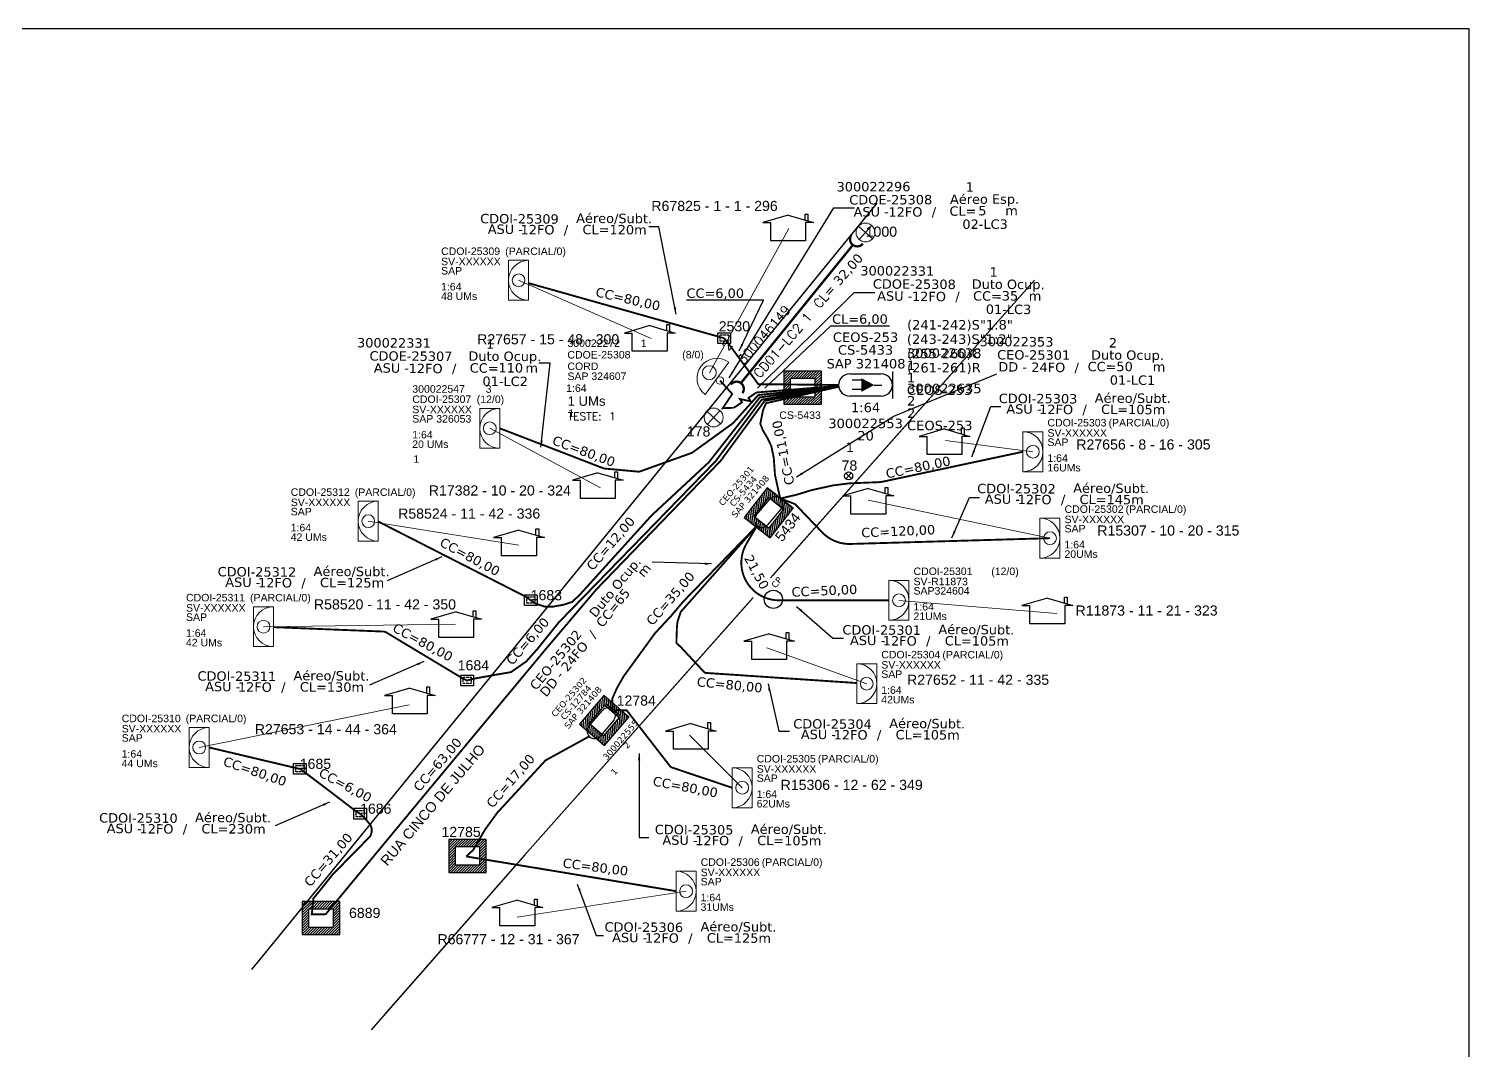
# Model space of a CAD drawing. Header units: millimetres. Extents: x 138 to 976, y 341 to 935.
# Drawn here: x 556.8 to 976.1, y 638 to 935.4 of the extents above; entities that cross this region are included whole.
import ezdxf
from ezdxf.enums import TextEntityAlignment as Align

# ---------------------------------------------------------------- set-up
doc = ezdxf.new("R2010")
doc.units = ezdxf.units.MM
doc.header["$LTSCALE"] = 0.03
for name, color, linetype in [('10.1-Caixas Subterrâneas', 5, 'Continuous'), ('20.4-CEOS', 1, 'Continuous'), ('20.5-CEO', 1, 'Continuous'), ('CAP a instalar', 1, 'FENCELINE1'), ('celulas gpon', 7, 'Continuous'), ('DROP DE CLIENTE', 140, 'Continuous'), ('label_cabos', 7, 'Continuous'), ('locais', 7, 'Continuous'), ('locais legendas', 7, 'Continuous'), ('QUADRA', 7, 'Continuous'), ('Subida Lateral', 5, 'Continuous'), ('surveys', 7, 'Continuous'), ('surveys legendas', 7, 'Continuous')]:
    doc.layers.add(name, color=color, linetype=linetype)
for name, color, linetype, lineweight in [('10.4-Postes', 1, 'Continuous', 0), ("20.0-LEGENDA DOS CDO'S", 1, 'Continuous', 0), ('20.1-CDO_INTERIOR', 1, 'Continuous', 0), ('20.2-CDO_POSTE', 1, 'Continuous', 5), ('20.6-CORDOALHA_SUPORTE', 7, 'Continuous', 25), ('CORDOALHA_SUPORTE', 7, 'Continuous', 25), ('Segmento Logradouro Texto', 238, 'Continuous', 0)]:
    doc.layers.add(name, color=color, linetype=linetype, lineweight=lineweight)
doc.styles.add('ARIAL', font='arial.ttf')
doc.styles.add('DIGICADE', font='arial.ttf')
doc.styles.add('ROMANS', font='simplex')
doc.styles.add('siredit', font='verdana.ttf')
doc.styles.get("Standard").update_dxf_attribs({"font": 'arial.ttf'})
doc.linetypes.add('FENCELINE1', pattern='A,0.25,-0.1,[133,ltypeshp.shx,S=0.1,R=0,X=-0.1,Y=0],-0.1,1', length=1.45)
doc.dimstyles.new('CC', dxfattribs={"dimtxt": 1, "dimasz": 2, "dimexe": 0.18, "dimexo": 0.0625, "dimgap": 0.09, "dimtad": 0, "dimdec": 0, "dimrnd": 1, "dimzin": 0, "dimdsep": 46, "dimtxsty": 'siredit', "dimblk": 'NONE', "dimcen": 0, "dimse1": 1, "dimse2": 1, "dimsd1": 1, "dimsd2": 1, "dimclrt": 7, "dimadec": 0, "dimazin": 0, "dimtfac": 1, "dimtdec": 0, "dimtofl": 0, "dimtmove": 0, "dimatfit": 3, "dimfxl": 0, "dimtolj": 1, "dimtzin": 0, "dimarcsym": 0})

# ---------------------------------------------------------------- blocks, each defined once
blk = doc.blocks.new('Teste  FTTH')
at = {"color": 0, "lineweight": 0, "style": 'ROMANS'}
for tag, p in [('TESTE', (-2.302, -0.29)), ('QTDE', (0.212, -0.29))]:
    blk.add_attdef(tag, p, '', height=0.48, dxfattribs=at)
for tag, p, flags in [('FID', (-2.227, -1.253), 1), ('FATOR', (-2.227, -2.028), 3), ('ID_ATIVIDADE', (-2.227, -2.716), 3)]:
    blk.add_attdef(tag, p, '', height=0.48, dxfattribs=dict(at, flags=flags))
blk = doc.blocks.new('_None')
blk = doc.blocks.new('*X18')
at = {"color": 0, "linetype": 'Continuous'}
for p, q in [((-1.25, 0.34099), (-0.49099, 1.1)), ((-1.25, 0.517767), (-0.667767, 1.1)), ((-1.25, 0.694544), (-0.844544, 1.1)), ((-1.25, 0.87132), (-1.02132, 1.1)), ((-1.25, 1.048097), (-1.198097, 1.1)), ((-0.789214, 0.625), (-0.314214, 1.1)), ((-0.612437, 0.625), (-0.137437, 1.1)), ((-0.43566, 0.625), (0.03934, 1.1)), ((-0.258883, 0.625), (0.216117, 1.1)), ((-0.082107, 0.625), (0.392893, 1.1)), ((0.09467, 0.625), (0.56967, 1.1)), ((0.271447, 0.625), (0.746447, 1.1)), ((0.448223, 0.625), (0.923223, 1.1)), ((0.625, 0.625), (1.1, 1.1)), ((0.801777, 0.625), (1.25, 1.073223)), ((-1.25, 0.164214), (-0.8035, 0.610714)), ((-1.25, -0.012563), (-0.8035, 0.433937)), ((-1.25, -0.18934), (-0.8035, 0.25716)), ((-1.25, -0.366117), (-0.8035, 0.080383)), ((0.8035, 0.449947), (1.25, 0.896447)), ((0.8035, 0.27317), (1.25, 0.71967)), ((0.8035, 0.096393), (1.25, 0.542893)), ((0.8035, -0.080383), (1.25, 0.366117)), ((0.8035, -0.25716), (1.25, 0.18934)), ((0.8035, -0.433937), (1.25, 0.012563)), ((-1.25, -0.542893), (-0.8035, -0.096393)), ((-1.25, -0.71967), (-0.8035, -0.27317)), ((-1.25, -0.896447), (-0.8035, -0.449947)), ((-1.25, -1.073223), (-0.801777, -0.625)), ((-1.1, -1.1), (-0.625, -0.625)), ((-0.923223, -1.1), (-0.448223, -0.625)), ((-0.746447, -1.1), (-0.271447, -0.625)), ((-0.56967, -1.1), (-0.09467, -0.625)), ((-0.392893, -1.1), (0.082107, -0.625)), ((-0.216117, -1.1), (0.258883, -0.625)), ((-0.03934, -1.1), (0.43566, -0.625)), ((0.137437, -1.1), (0.612437, -0.625)), ((0.314214, -1.1), (0.789214, -0.625)), ((0.49099, -1.1), (1.25, -0.34099)), ((0.667767, -1.1), (1.25, -0.517767)), ((0.8035, -0.610714), (1.25, -0.164214)), ((0.844544, -1.1), (1.25, -0.694544)), ((1.02132, -1.1), (1.25, -0.87132)), ((1.198097, -1.1), (1.25, -1.048097))]:
    blk.add_line(p, q, dxfattribs=at)

msp = doc.modelspace()

# ---------------------------------------------------------------- linework, layer by layer
msp.add_lwpolyline([(137.51, 341.45), (976.08, 341.45), (976.08, 935.45), (137.51, 935.45), (137.51, 341.45)])
at = {"color": 5}
msp.add_circle((773.52, 769.34), 2.66, dxfattribs=at)
at = {"layer": '10.1-Caixas Subterrâneas', "color": 0, "linetype": 'Continuous'}
for p, q in [((776.56, 835.78), (776.56, 826.15)), ((787.5, 835.78), (776.56, 835.78)), ((787.5, 826.15), (787.5, 835.78)), ((778.52, 833.7), (778.52, 833.7)), ((778.52, 828.23), (778.52, 833.7)), ((778.52, 833.7), (785.55, 833.7)), ((785.55, 833.7), (785.55, 828.23)), ((776.56, 826.15), (787.5, 826.15)), ((785.55, 828.23), (778.52, 828.23)), ((771.74, 801.77), (765.01, 793.14)), ((779.33, 795.84), (771.74, 801.77)), ((767.85, 793.41), (772.18, 798.95)), ((772.18, 798.95), (776.49, 795.58)), ((765.01, 793.14), (772.6, 787.22)), ((767.85, 793.41), (767.85, 793.41)), ((772.16, 790.04), (767.85, 793.41)), ((776.49, 795.58), (772.16, 790.04)), ((772.6, 787.22), (779.33, 795.84)), ((724.17, 741.32), (717.05, 733.01)), ((719.9, 733.14), (724.47, 738.49)), ((731.48, 735.06), (724.17, 741.32)), ((724.47, 738.49), (728.63, 734.93)), ((728.63, 734.93), (724.06, 729.59)), ((724.37, 726.75), (731.48, 735.06)), ((717.05, 733.01), (724.37, 726.75)), ((719.9, 733.14), (719.9, 733.14)), ((724.06, 729.59), (719.9, 733.14)), ((679.03, 699.44), (679.03, 689.82)), ((689.97, 699.44), (679.03, 699.44)), ((680.99, 697.36), (680.99, 697.36)), ((680.99, 691.89), (680.99, 697.36)), ((680.99, 697.36), (688.02, 697.36)), ((688.02, 697.36), (688.02, 691.89)), ((689.97, 689.82), (689.97, 699.44)), ((688.02, 691.89), (680.99, 691.89)), ((679.03, 689.82), (689.97, 689.82)), ((636.39, 681.33), (636.39, 671.7)), ((647.33, 681.33), (636.39, 681.33)), ((638.34, 679.25), (638.34, 679.25)), ((638.34, 673.78), (638.34, 679.25)), ((638.34, 679.25), (645.37, 679.25)), ((645.37, 679.25), (645.37, 673.78)), ((647.33, 671.7), (647.33, 681.33)), ((636.39, 671.7), (647.33, 671.7)), ((645.37, 673.78), (638.34, 673.78))]:
    msp.add_line(p, q, dxfattribs=at)
at = {"layer": '10.4-Postes', "color": 0}
for p, q in [((798.35, 878.01), (802.34, 874.27)), ((802.21, 878.14), (798.47, 874.14)), ((754.15, 824.15), (758.15, 820.41)), ((758.02, 824.27), (754.28, 820.28))]:
    msp.add_line(p, q, dxfattribs=at)
for centre in [(800.34, 876.14), (756.15, 822.28)]:
    msp.add_circle(centre, 2.74, dxfattribs=at)
at = {"layer": '20.1-CDO_INTERIOR', "color": 0, "lineweight": 18}
for points in [[(696.46, 856.4), (696.45, 868.04), (702.27, 868.04), (702.27, 856.41)], [(688.07, 813.31), (688.07, 824.94), (693.89, 824.94), (693.89, 813.31)], [(851.98, 806.48), (851.99, 818.11), (846.17, 818.12), (846.16, 806.48)], [(652.69, 786.27), (652.68, 797.9), (658.5, 797.9), (658.51, 786.27)], [(856.96, 781.31), (856.96, 792.95), (851.14, 792.95), (851.14, 781.32)], [(622.21, 755.55), (622.2, 767.18), (628.02, 767.18), (628.02, 755.55)], [(803.61, 738.95), (803.62, 750.58), (797.8, 750.58), (797.8, 738.95)], [(603.49, 720.37), (603.48, 732.01), (609.3, 732.01), (609.3, 720.38)], [(767.35, 708.64), (767.36, 720.27), (761.54, 720.27), (761.53, 708.64)], [(751.03, 678.53), (751.04, 690.17), (745.22, 690.17), (745.22, 678.54)]]:
    msp.add_lwpolyline(points, close=True, dxfattribs=at)
at = {"layer": '20.1-CDO_INTERIOR', "color": 1, "lineweight": 18}
msp.add_lwpolyline([(812.99, 763.22), (813, 774.85), (807.18, 774.85), (807.18, 763.22)], close=True, dxfattribs=at)
at = {"layer": '20.1-CDO_INTERIOR', "color": 0, "lineweight": 18}
for centre in [(699.36, 862.22), (690.98, 819.12), (849.07, 812.3), (655.6, 792.08), (854.05, 787.13), (625.11, 761.36), (800.71, 744.76), (606.39, 726.19), (764.45, 714.46), (748.13, 684.35)]:
    msp.add_circle(centre, 1.86, dxfattribs=at)
at = {"layer": '20.1-CDO_INTERIOR', "color": 1, "lineweight": 18}
msp.add_circle((810.09, 769.03), 1.86, dxfattribs=at)
at = {"layer": '20.1-CDO_INTERIOR', "color": 0, "lineweight": 18}
for centre, start, end in [((702.27, 862.22), 90.0276, 270.0276), ((693.89, 819.12), 90.0276, 270.0276), ((846.17, 812.3), 269.9724, 89.9724), ((658.5, 792.09), 90.0276, 270.0276), ((851.14, 787.13), 269.9724, 89.9724), ((628.02, 761.37), 90.0276, 270.0276), ((797.8, 744.77), 269.9724, 89.9724), ((609.3, 726.19), 90.0276, 270.0276), ((761.54, 714.46), 269.9724, 89.9724), ((745.22, 684.35), 269.9724, 89.9724)]:
    msp.add_arc(centre, 5.82, start, end, dxfattribs=at)
at = {"layer": '20.1-CDO_INTERIOR', "color": 1, "lineweight": 18}
msp.add_arc((807.18, 769.04), 5.82, 269.9724, 89.9724, dxfattribs=at)
at = {"layer": '20.2-CDO_POSTE', "color": 0}
msp.add_line((753.68, 829), (760.55, 838.38), dxfattribs=at)
for centre, radius in [((754.89, 835.32), 2.01), ((757.98, 833.05), 1.08)]:
    msp.add_circle(centre, radius, dxfattribs=at)
msp.add_arc((757.12, 833.69), 5.82, 53.8089, 233.8089, dxfattribs=at)
at = {"layer": '20.4-CEOS', "color": 0}
for p, q in [((795.79, 834.99), (804.94, 834.99)), ((804.94, 828.47), (795.79, 828.47))]:
    msp.add_line(p, q, dxfattribs=at)
for points in [[(808.2, 835.66), (808.2, 827.8)], [(799.28, 833.15), (796.5, 833.15)], [(799.28, 830.44), (796.5, 830.44)], [(802.89, 831.73), (805.09, 831.73)]]:
    msp.add_lwpolyline(points, dxfattribs=at)
msp.add_lwpolyline([(802.89, 831.73, 0, 4.03, 0), (799.11, 831.73, 4.03, 4.03, 0)], format="xyseb", dxfattribs=at)
for centre, start, end in [((795.79, 831.73), 90, 270), ((804.94, 831.73), 270, 90)]:
    msp.add_arc(centre, 3.26, start, end, dxfattribs=at)
at = {"layer": '20.5-CEO', "color": 5}
for p, q in [((768.53, 793.83), (772.48, 798.45)), ((777.53, 796.99), (773.55, 800.39)), ((775.78, 795.63), (771.82, 791.01))]:
    msp.add_line(p, q, dxfattribs=at)
at = {"layer": '20.5-CEO', "color": 0}
for p, q in [((728.82, 735.51), (724.84, 738.91)), ((719.82, 732.35), (723.77, 736.97)), ((727.07, 734.15), (723.11, 729.53))]:
    msp.add_line(p, q, dxfattribs=at)
at = {"layer": '20.5-CEO', "color": 5}
for centre, start_param, end_param in [((774.13, 797.04), 3.141593, 6.283185), ((770.18, 792.42), 6.283185, 9.424778)]:
    msp.add_ellipse(centre, major_axis=(-1.65, 1.41), ratio=1, start_param=start_param, end_param=end_param, dxfattribs=at)
at = {"layer": '20.5-CEO', "color": 0}
for centre, start_param, end_param in [((725.42, 735.56), 3.141593, 6.283185), ((721.46, 730.94), 6.283185, 9.424778)]:
    msp.add_ellipse(centre, major_axis=(-1.65, 1.41), ratio=1, start_param=start_param, end_param=end_param, dxfattribs=at)
at = {"layer": 'CAP a instalar', "color": 0, "ltscale": 5, "const_width": 0.547}
for points in [[(759.17, 845.36), (702.27, 861.4)], [(792.53, 831.76), (769.15, 831.96), (760.22, 844.13), (759.17, 845.36)], [(792.55, 831.37), (769.13, 828.8), (761.81, 820.64), (754.49, 815.34), (749.97, 812.08), (749.68, 811.93), (734.46, 806.48), (724.22, 807.42), (712.09, 812.11), (693.89, 819.12)], [(792.54, 831.47), (768.6, 829.56)], [(768.75, 790.73), (746.56, 765.67), (745.64, 762.9), (745.45, 761.22), (745.35, 758.17), (745.3, 756.59)], [(768.75, 790.73), (747.17, 768.56)], [(747.17, 768.56), (743.87, 764.62), (739.1, 759.48), (729.98, 746.96), (727.96, 743.43), (726.61, 740.32), (726.78, 737.05), (726.78, 737.05)], [(660.44, 759.93), (628.02, 761.23)], [(745.3, 756.59), (746.54, 755.48), (753.58, 747.92)], [(753.58, 747.92), (797.8, 744.96)], [(726.78, 737.05), (730.82, 737.03), (743.65, 720.48)], [(720.07, 729.5), (707.19, 722.43), (693.14, 707.17), (689.66, 702.37), (686.14, 696.35), (684.12, 694.47)], [(743.65, 720.48), (761.54, 714.46)], [(684.12, 694.47), (745.22, 684.35)]]:
    msp.add_lwpolyline(points, dxfattribs=at)
at = {"layer": 'CAP a instalar', "color": 0, "ltscale": 5}
for points in [[(792.56, 831.3, 0.547, 0.547, 0), (770.99, 827.11, 0.547, 0.547, 0), (758.19, 809.67, 0.547, 0.547, 0), (722.03, 772.24, 0.547, 0.547, 0), (707.32, 754.89, 0.547, 0.547, 0), (670.03, 710.03, 0.547, 0.547, 0), (643.22, 677.64, 0.547, 0.547, 0), (643.22, 677.64, 0.547, 0.547, 0), (639.17, 677.63, 0.547, 0.547, 0), (639.61, 682.18, 0.547, 0.547, 0), (642.06, 685.21, 0.547, 0.547, 0), (645.13, 689.08, 0.547, 0.547, 0), (645.13, 689.08, 0.547, 0.547, 0), (656.11, 700.26, 0.547, 0.547, 0), (656.11, 700.26, 0.547, 0.547, 0), (656.38, 700.8, 0.547, 0.547, 0), (656.59, 701.54, 0.547, 0.547, 0), (656.63, 702.58, 0.547, 0.547, 0), (656.25, 703.62, 0.547, 0.547, 0), (654.46, 705.79, 0.547, 0.547, 0), (653.22, 706.89, 0.547, 0.547, 0), (651.8, 707.79, 0.547, 0.547, 0), (641.97, 715.3, 0.547, 0.547, 0), (635.86, 719.9, 0.547, 0.547, 0), (609.3, 726.19, 0, 0, 0)], [(792.54, 831.47, 0.547, 0.547, 0), (769.57, 828.11, 0.547, 0.547, 0), (754.74, 809.23, 0.547, 0.547, 0), (737.99, 793.66, 0.547, 0.547, 0), (717.47, 770.98, 0.547, 0.547, 0), (715.01, 768.58, 0.547, 0.547, 0), (712.38, 767.74, 0.547, 0.547, 0), (709.5, 767.22, 0.547, 0.547, 0), (706.94, 767.21, 0.547, 0.547, 0), (704.31, 768.11, 0.547, 0.547, 0), (702.88, 769.07, 0.547, 0.547, 0), (701.55, 770.04, 0.547, 0.547, 0), (658.5, 791.98, 0.547, 0.547, 0), (658.5, 791.98, 0, 0, 0)], [(792.54, 831.47, 0.547, 0.547, 0), (770.12, 827.45, 0.547, 0.547, 0), (756.66, 809.49, 0.547, 0.547, 0), (711.02, 762.56, 0.547, 0.547, 0), (704.92, 754.97, 0.547, 0.547, 0), (701.64, 751.27, 0.547, 0.547, 0), (697.19, 748.15, 0.547, 0.547, 0), (697.19, 748.15, 0.547, 0.547, 0), (692.67, 747.36, 0.547, 0.547, 0), (685.97, 746.15, 0.547, 0.547, 0), (684.35, 745.68, 0.547, 0.547, 0), (682.79, 746.48, 0.547, 0.547, 0), (660.44, 759.93, 0, 0, 0)], [(775.78, 798.61, 0.547, 0.547, 0), (779.85, 797.05, 0.547, 0.547, 0), (787.76, 788.81, 0.547, 0.547, 0.211708), (795.97, 785.45, 0.547, 0.547, 0), (854.05, 787.13, 0, 0, 0)]]:
    msp.add_lwpolyline(points, format="xyseb", dxfattribs=at)
at = {"layer": 'CAP a instalar', "color": 0, "linetype": 'FENCELINE1', "ltscale": 1.75, "const_width": 0.547}
msp.add_lwpolyline([(762.01, 825.11), (758.79, 824.97), (761.56, 829.12), (757.98, 833.05)], dxfattribs=at)
at = {"layer": 'CAP a instalar', "color": 5, "ltscale": 5, "const_width": 0.547}
msp.add_lwpolyline([(792.57, 831.23), (771.39, 826.44), (770.51, 824.39), (769.73, 820.46), (769.73, 820.46), (770.46, 818.56), (771.86, 816.2), (772.92, 813.98), (773.63, 810.65), (774, 805.56), (775.49, 798.84), (775.49, 798.84)], dxfattribs=at)
at = {"layer": 'CAP a instalar', "color": 0, "ltscale": 5, "const_width": 0.547}
msp.add_lwpolyline([(775.78, 798.61), (775.96, 798.78), (780.06, 799.72), (784.83, 801.17), (790.95, 802.51), (795.85, 803.12), (803.81, 803.42, 0.039822), (805.54, 803.62), (846.17, 812.3)], format="xyb", dxfattribs=at)
at = {"layer": 'CAP a instalar', "color": 1, "ltscale": 5, "const_width": 0.547}
msp.add_lwpolyline([(807.18, 769.03), (775.14, 769.04, -0.579324), (765.7, 785.52), (768.75, 790.73)], format="xyb", dxfattribs=at)
at = {"layer": 'CORDOALHA_SUPORTE', "color": 0, "const_width": 0.676}
msp.add_lwpolyline([(796.78, 872.63), (764.08, 832.3)], dxfattribs=at)
for points in [[(799.56, 872.89, -1), (796.29, 875.48)], [(764.51, 829.38, 1), (761.16, 831.87)]]:
    msp.add_lwpolyline(points, format="xyb", dxfattribs=at)
at = {"layer": 'DROP DE CLIENTE', "color": 0, "lineweight": 0}
for p, q in [((754.89, 835.32), (778.05, 877.29)), ((699.36, 862.22), (737.98, 845.24)), ((823.61, 815.58), (849.07, 812.3)), ((854.05, 787.13), (801.17, 798.21)), ((800.71, 744.76), (771.63, 755.21)), ((764.45, 714.46), (749.11, 729.75)), ((748.13, 684.35), (698.97, 676.75))]:
    msp.add_line(p, q, dxfattribs=at)
at = {"layer": 'DROP DE CLIENTE', "lineweight": 0}
msp.add_line((856.01, 765.16), (810.09, 769.03), dxfattribs=at)
at = {"layer": 'DROP DE CLIENTE', "color": 0, "lineweight": 0}
for points in [[(690.98, 819.12), (723.19, 801.8)], [(655.6, 792.08), (699.46, 785.08)], [(625.11, 761.36), (681.02, 762.06)], [(606.39, 726.19), (667.47, 738.65)]]:
    msp.add_lwpolyline(points, dxfattribs=at)
at = {"layer": 'locais', "color": 0}
for p, q in [((757.39, 846.96), (761.07, 846.96)), ((757.39, 843.8), (757.39, 846.96)), ((761.07, 846.96), (761.07, 843.8)), ((761.07, 843.8), (757.39, 843.8)), ((794.59, 806.06), (796.29, 804.47)), ((796.24, 806.12), (794.64, 804.42)), ((701.1, 770.67), (704.78, 770.67)), ((701.1, 767.51), (701.1, 770.67)), ((704.78, 767.51), (701.1, 767.51)), ((704.78, 770.67), (704.78, 767.51)), ((682.57, 747.28), (686.25, 747.28)), ((682.57, 744.12), (682.57, 747.28)), ((686.25, 747.28), (686.25, 744.12)), ((686.25, 744.12), (682.57, 744.12)), ((633.88, 721.56), (637.56, 721.56)), ((633.88, 718.41), (633.88, 721.56)), ((637.56, 721.56), (637.56, 718.41)), ((637.56, 718.41), (633.88, 718.41)), ((651.44, 708.49), (655.12, 708.49)), ((651.44, 705.34), (651.44, 708.49)), ((655.12, 705.34), (651.44, 705.34)), ((655.12, 708.49), (655.12, 705.34))]:
    msp.add_line(p, q, dxfattribs=at)
for points in [[(758.05, 846.05, 0), (758.05, 846.3, 0), (758.59, 846.3, 0)], [(758.05, 844.97, 0), (758.05, 845.82, 0)], [(758.59, 844.46, 0), (758.05, 844.46, 0), (758.05, 844.75, 0)], [(758.82, 846.3, 0), (759.66, 846.3, 0)], [(759.66, 844.46, 0), (758.82, 844.46, 0)], [(759.89, 846.3, 0), (760.42, 846.3, 0), (760.42, 846.05, 0)], [(760.42, 844.75, 0), (760.42, 844.46, 0), (759.89, 844.46, 0)], [(760.42, 845.82, 0), (760.42, 844.97, 0)], [(701.76, 769.76, 0), (701.76, 770.01, 0), (702.3, 770.01, 0)], [(701.76, 768.68, 0), (701.76, 769.53, 0)], [(702.3, 768.17, 0), (701.76, 768.17, 0), (701.76, 768.46, 0)], [(702.53, 770.01, 0), (703.37, 770.01, 0)], [(703.37, 768.17, 0), (702.53, 768.17, 0)], [(703.6, 770.01, 0), (704.12, 770.01, 0), (704.12, 769.76, 0)], [(704.12, 768.46, 0), (704.12, 768.17, 0), (703.6, 768.17, 0)], [(704.12, 769.53, 0), (704.12, 768.68, 0)], [(683.22, 746.37, 0), (683.22, 746.62, 0), (683.76, 746.62, 0)], [(683.99, 746.62, 0), (684.84, 746.62, 0)], [(685.06, 746.62, 0), (685.59, 746.62, 0), (685.59, 746.37, 0)], [(683.22, 745.29, 0), (683.22, 746.14, 0)], [(683.76, 744.78, 0), (683.22, 744.78, 0), (683.22, 745.06, 0)], [(684.84, 744.78, 0), (683.99, 744.78, 0)], [(685.59, 745.07, 0), (685.59, 744.78, 0), (685.07, 744.78, 0)], [(685.59, 746.14, 0), (685.59, 745.29, 0)], [(634.54, 720.65, 0), (634.54, 720.9, 0), (635.08, 720.9, 0)], [(634.54, 719.58, 0), (634.54, 720.42, 0)], [(635.08, 719.06, 0), (634.54, 719.06, 0), (634.54, 719.35, 0)], [(635.31, 720.9, 0), (636.15, 720.9, 0)], [(636.15, 719.06, 0), (635.31, 719.06, 0)], [(636.38, 720.9, 0), (636.91, 720.9, 0), (636.91, 720.65, 0)], [(636.91, 719.35, 0), (636.91, 719.06, 0), (636.38, 719.06, 0)], [(636.91, 720.42, 0), (636.91, 719.58, 0)], [(652.1, 707.58, 0), (652.1, 707.83, 0), (652.64, 707.83, 0)], [(652.1, 706.51, 0), (652.1, 707.35, 0)], [(652.64, 705.99, 0), (652.1, 705.99, 0), (652.1, 706.28, 0)], [(652.87, 707.83, 0), (653.71, 707.83, 0)], [(653.71, 705.99, 0), (652.87, 705.99, 0)], [(653.94, 707.83, 0), (654.46, 707.83, 0), (654.46, 707.58, 0)], [(654.46, 706.28, 0), (654.46, 705.99, 0), (653.94, 705.99, 0)], [(654.46, 707.35, 0), (654.46, 706.51, 0)]]:
    msp.add_polyline3d(points, dxfattribs=at)
msp.add_circle((795.44, 805.27), 1.17, dxfattribs=at)
at = {"layer": 'QUADRA', "color": 0}
for points in [[(621.69, 661.52), (803.77, 884.68)], [(623.14, 663.3), (803.49, 884.33)], [(849.53, 862.25), (772.68, 775.55)], [(849.53, 862.25), (773.33, 776.28)], [(767.34, 769.52), (701.19, 694.89), (656.42, 643.99)], [(767.64, 769.87), (701.19, 694.89), (660.24, 648.33)]]:
    msp.add_lwpolyline(points, dxfattribs=at)
at = {"layer": 'Subida Lateral', "color": 0, "const_width": 0.547}
msp.add_lwpolyline([(768.6, 829.56), (766.3, 827.98), (766.94, 827), (763.79, 827.64), (764.4, 826.69), (762.01, 825.11)], dxfattribs=at)
at = {"layer": 'surveys', "color": 0}
for p, q in [((777.83, 881.19), (770.44, 879.03)), ((777.83, 881.19), (785.23, 879.03)), ((782.8, 881.51), (783.58, 881.51)), ((782.8, 879.77), (782.8, 881.51)), ((783.58, 881.51), (783.57, 879.55)), ((770.44, 879.03), (772.76, 879.03)), ((772.76, 873.73), (772.76, 879.01)), ((785.23, 879.03), (782.91, 879.03)), ((782.91, 879.03), (782.91, 873.73)), ((782.91, 873.73), (772.76, 873.73)), ((737.55, 849.02), (730.15, 846.86)), ((737.55, 849.02), (744.95, 846.86)), ((742.51, 849.34), (743.29, 849.34)), ((742.51, 847.6), (742.51, 849.34)), ((743.29, 849.34), (743.29, 847.38)), ((730.15, 846.86), (732.47, 846.86)), ((732.47, 841.56), (732.47, 846.84)), ((744.95, 846.86), (742.62, 846.86)), ((742.62, 846.86), (742.62, 841.56)), ((742.62, 841.56), (732.47, 841.56)), ((823.36, 818.95), (815.96, 816.78)), ((823.36, 818.95), (830.76, 816.78)), ((828.32, 819.27), (829.1, 819.27)), ((828.32, 817.53), (828.32, 819.27)), ((829.1, 819.27), (829.1, 817.3)), ((815.96, 816.78), (818.28, 816.78)), ((818.28, 811.48), (818.28, 816.77)), ((828.43, 816.79), (828.43, 811.48)), ((830.76, 816.78), (828.43, 816.78)), ((828.43, 811.48), (818.28, 811.48)), ((722.43, 806.15), (715.03, 803.99)), ((722.43, 806.15), (729.83, 803.99)), ((727.4, 806.47), (728.17, 806.47)), ((727.4, 804.73), (727.4, 806.47)), ((728.17, 806.47), (728.17, 804.51)), ((715.03, 803.99), (717.35, 803.99)), ((717.36, 798.69), (717.36, 803.97)), ((729.83, 803.99), (727.5, 803.99)), ((727.5, 803.99), (727.5, 798.69)), ((801.15, 801.6), (793.75, 799.43)), ((801.15, 801.6), (808.55, 799.43)), ((806.11, 801.92), (806.89, 801.92)), ((806.11, 800.18), (806.11, 801.92)), ((806.89, 801.92), (806.89, 799.96)), ((727.5, 798.69), (717.36, 798.69)), ((793.75, 799.43), (796.07, 799.43)), ((796.07, 794.13), (796.07, 799.42)), ((806.22, 799.44), (806.22, 794.13)), ((808.55, 799.43), (806.22, 799.43)), ((806.22, 794.13), (796.07, 794.13)), ((699.47, 789.49), (692.07, 787.32)), ((699.47, 789.49), (706.87, 787.32)), ((704.43, 789.81), (705.21, 789.81)), ((704.43, 788.07), (704.43, 789.81)), ((705.21, 789.81), (705.21, 787.84)), ((692.07, 787.32), (694.39, 787.32)), ((694.4, 782.02), (694.4, 787.31)), ((704.54, 787.33), (704.54, 782.02)), ((706.87, 787.32), (704.54, 787.32)), ((704.54, 782.02), (694.4, 782.02)), ((681.21, 765.67), (673.81, 763.51)), ((673.81, 763.51), (676.13, 763.51)), ((676.14, 758.21), (676.14, 763.49)), ((681.21, 765.67), (688.61, 763.51)), ((686.17, 765.99), (686.95, 765.99)), ((686.17, 764.25), (686.17, 765.99)), ((688.61, 763.51), (686.28, 763.51)), ((686.28, 763.51), (686.28, 758.21)), ((686.95, 765.99), (686.95, 764.03)), ((772.29, 759.31), (764.9, 757.15)), ((772.29, 759.31), (779.69, 757.15)), ((777.26, 759.63), (778.04, 759.63)), ((777.26, 757.89), (777.26, 759.63)), ((778.04, 759.63), (778.03, 757.67)), ((686.28, 758.21), (676.14, 758.21)), ((764.9, 757.15), (767.22, 757.15)), ((767.22, 751.85), (767.22, 757.13)), ((779.69, 757.15), (777.37, 757.15)), ((777.37, 757.15), (777.37, 751.85)), ((777.37, 751.85), (767.22, 751.85)), ((667.72, 743.49), (660.32, 741.32)), ((667.72, 743.49), (675.12, 741.32)), ((672.69, 743.81), (673.47, 743.81)), ((672.69, 742.07), (672.69, 743.81)), ((673.47, 743.81), (673.46, 741.85)), ((660.32, 741.32), (662.64, 741.32)), ((662.65, 736.03), (662.65, 741.31)), ((672.8, 741.33), (672.8, 736.03)), ((675.12, 741.32), (672.8, 741.32)), ((672.8, 736.03), (662.65, 736.03)), ((749.48, 733.15), (742.09, 730.98)), ((742.09, 730.98), (744.41, 730.98)), ((744.41, 725.68), (744.41, 730.97)), ((749.48, 733.15), (756.88, 730.98)), ((754.45, 733.47), (755.23, 733.47)), ((754.45, 731.73), (754.45, 733.47)), ((754.56, 730.99), (754.56, 725.68)), ((756.88, 730.98), (754.56, 730.98)), ((755.23, 733.47), (755.22, 731.51)), ((754.56, 725.68), (744.41, 725.68)), ((699, 681.73), (691.6, 679.57)), ((691.6, 679.57), (693.92, 679.57)), ((693.92, 674.27), (693.92, 679.55)), ((699, 681.73), (706.4, 679.57)), ((703.96, 682.05), (704.74, 682.05)), ((703.96, 680.31), (703.96, 682.05)), ((706.4, 679.57), (704.07, 679.57)), ((704.07, 679.57), (704.07, 674.27)), ((704.74, 682.05), (704.74, 680.09)), ((704.07, 674.27), (693.92, 674.27))]:
    msp.add_line(p, q, dxfattribs=at)
at = {"layer": 'surveys', "color": 1}
for p, q in [((853.28, 769.65), (845.88, 767.49)), ((845.88, 767.49), (848.2, 767.49)), ((848.21, 762.19), (848.21, 767.47)), ((853.28, 769.65), (860.68, 767.49)), ((858.24, 769.98), (859.02, 769.98)), ((858.24, 768.24), (858.24, 769.98)), ((858.35, 767.5), (858.35, 762.19)), ((860.68, 767.49), (858.35, 767.49)), ((859.02, 769.98), (859.02, 768.01)), ((858.35, 762.19), (848.21, 762.19))]:
    msp.add_line(p, q, dxfattribs=at)

# ---------------------------------------------------------------- block references
at = {"layer": '10.1-Caixas Subterrâneas', "color": 0, "linetype": 'Continuous', "yscale": 4.376535719289478}
for p, xscale, zscale, rotation in [((782.03, 830.97), 4.376535719289478, 8.753071438578957, 180.0000000000633), ((772.17, 794.49), 4.376535719289481, 8.753071438578953, 232.0264141489861), ((724.27, 734.04), 4.376535719289462, 8.753071438578953, 229.4401603150085), ((684.5, 694.63), 4.376535719289478, 8.753071438578957, 180.0000000000633), ((641.86, 676.51), 4.376535719289478, 8.753071438578957, 180.0000000000633)]:
    msp.add_blockref('*X18', p, dxfattribs=dict(at, xscale=xscale, zscale=zscale, rotation=rotation))
at = {"layer": "20.0-LEGENDA DOS CDO'S", "color": 0, "lineweight": 0, "xscale": 4.79138457590668, "yscale": 4.791384573675245, "zscale": 4.791384575999748, "rotation": 3.127577061661698e-05}
msp.add_blockref('Teste  FTTH', (724.68, 822.86), dxfattribs=at).add_auto_attribs({'TESTE': 'TESTE:', 'QTDE': '1'})

# ---------------------------------------------------------------- texts
at = {"layer": '10.1-Caixas Subterrâneas', "color": 0, "style": 'ARIAL'}
msp.add_text('CS-5433', height=2.19, dxfattribs=at).set_placement((775.27, 821.86))
at = {"layer": "20.0-LEGENDA DOS CDO'S", "color": 0}
for s, height, rotation, style, p in [('SV-XXXXXX', 2.19, 359.9724, 'ARIAL', (676.81, 866.6)), ('CDOI-25309', 2.19, 359.9724, 'ARIAL', (676.81, 869.59)), ('SAP', 2.19, 359.9724, 'ARIAL', (676.81, 863.9)), ('1:64', 2.19, 359.9724, 'ARIAL', (676.79, 859.27)), ('48 UMs', 2.19, 359.9724, 'ARIAL', (676.79, 856.49)), ('300022272', 2.19, 0.118, 'ARIAL', (713.58, 842.79)), ('1', 2.19, 0.118, 'ARIAL', (734.93, 842.79)), ('CDOE-25308', 2.19, 0.118, 'ARIAL', (713.58, 839.43)), ('CORD', 2.19, 0.118, 'ARIAL', (713.58, 836.08)), ('SAP 324607', 2.19, 0.118, 'ARIAL', (713.59, 833.18)), ('300022547', 2.19, 0.118, 'ARIAL', (668.43, 829.47)), ('3', 2.19, 0.118, 'ARIAL', (689.78, 829.47)), ('1:64', 2.19, 0.118, 'ARIAL', (713.22, 829.72)), ('CDOI-25307', 2.19, 0.118, 'ARIAL', (668.43, 826.49)), ('1 UMs', 2.737, 0.118, 'ARIAL', (713.63, 825.67)), ('SAP 326053', 2.19, 359.9724, 'ARIAL', (668.42, 820.8)), ('SV-XXXXXX', 2.19, 359.9724, 'ARIAL', (668.43, 823.51)), ('1', 2.19, 0.118, 'DIGICADE', (713.89, 822.41)), ('CDOI-25303', 2.19, 359.9724, 'ARIAL', (853.31, 819.67)), ('1:64', 2.19, 359.9724, 'ARIAL', (668.4, 816.17)), ('SV-XXXXXX', 2.19, 359.9724, 'ARIAL', (853.31, 816.68)), ('20 UMs', 2.19, 359.9724, 'ARIAL', (668.4, 813.4)), ('SAP', 2.19, 359.9724, 'ARIAL', (853.31, 813.98)), ('1', 2.19, 0.118, 'DIGICADE', (668.74, 809.1)), ('1:64', 2.19, 359.9724, 'ARIAL', (853.29, 809.35)), ('16UMs', 2.19, 359.9724, 'ARIAL', (853.29, 806.57)), ('CDOI-25312', 2.19, 359.9724, 'ARIAL', (633.04, 799.45)), ('SV-XXXXXX', 2.19, 359.9724, 'ARIAL', (633.05, 796.47)), ('CDOI-25302', 2.19, 359.9724, 'ARIAL', (858.29, 794.5)), ('SAP', 2.19, 359.9724, 'ARIAL', (633.04, 793.77)), ('SV-XXXXXX', 2.19, 359.9724, 'ARIAL', (858.29, 791.51)), ('42 UMs', 2.19, 359.9724, 'ARIAL', (633.02, 786.36)), ('1:64', 2.19, 359.9724, 'ARIAL', (633.02, 789.13)), ('SAP', 2.19, 359.9724, 'ARIAL', (858.28, 788.81)), ('1:64', 2.19, 359.9724, 'ARIAL', (858.26, 784.18)), ('20UMs', 2.19, 359.9724, 'ARIAL', (858.26, 781.41)), ('SV-XXXXXX', 2.19, 359.9724, 'ARIAL', (602.56, 765.75)), ('CDOI-25311', 2.19, 359.9724, 'ARIAL', (602.56, 768.73)), ('SAP', 2.19, 359.9724, 'ARIAL', (602.55, 763.05)), ('1:64', 2.19, 359.9724, 'ARIAL', (602.54, 758.41)), ('42 UMs', 2.19, 359.9724, 'ARIAL', (602.53, 755.64)), ('SV-XXXXXX', 2.19, 359.9724, 'ARIAL', (804.95, 749.15)), ('CDOI-25304', 2.19, 359.9724, 'ARIAL', (804.94, 752.13)), ('SAP', 2.19, 359.9724, 'ARIAL', (804.94, 746.45)), ('1:64', 2.19, 359.9724, 'ARIAL', (804.92, 741.81)), ('42UMs', 2.19, 359.9724, 'ARIAL', (804.92, 739.04)), ('CDOI-25310', 2.19, 359.9724, 'ARIAL', (583.84, 733.56)), ('SAP', 2.19, 359.9724, 'ARIAL', (583.83, 727.87)), ('SV-XXXXXX', 2.19, 359.9724, 'ARIAL', (583.84, 730.57)), ('1:64', 2.19, 359.9724, 'ARIAL', (583.82, 723.24)), ('44 UMs', 2.19, 359.9724, 'ARIAL', (583.81, 720.47)), ('CDOI-25305', 2.19, 359.9724, 'ARIAL', (768.68, 721.82)), ('SV-XXXXXX', 2.19, 359.9724, 'ARIAL', (768.69, 718.84)), ('SAP', 2.19, 359.9724, 'ARIAL', (768.68, 716.14)), ('1:64', 2.19, 359.9724, 'ARIAL', (768.66, 711.5)), ('62UMs', 2.19, 359.9724, 'ARIAL', (768.66, 708.73)), ('CDOI-25306', 2.19, 359.9724, 'ARIAL', (752.36, 691.72)), ('SAP', 2.19, 359.9724, 'ARIAL', (752.36, 686.03)), ('SV-XXXXXX', 2.19, 359.9724, 'ARIAL', (752.37, 688.73)), ('1:64', 2.19, 359.9724, 'ARIAL', (752.34, 681.4)), ('31UMs', 2.19, 359.9724, 'ARIAL', (752.34, 678.63))]:
    msp.add_text(s, height=height, rotation=rotation, dxfattribs=dict(at, style=style)).set_placement(p)
at = {"layer": "20.0-LEGENDA DOS CDO'S", "color": 0, "style": 'ARIAL'}
for s, height, rotation, p in [('               (PARCIAL/0)', 2.1897, 359.9724, (697.92, 869.58)), ('(8/0)', 2.19, 0.118, (750.14, 839.48)), ('(12/0)', 2.19, 359.9724, (691.17, 826.48)), ('             (PARCIAL/0)', 2.1897, 359.9724, (874.42, 819.66)), ('               (PARCIAL/0)', 2.1897, 359.9724, (654.15, 799.44)), ('             (PARCIAL/0)', 2.1897, 359.9724, (879.39, 794.49)), ('               (PARCIAL/0)', 2.1897, 359.9724, (623.66, 768.72)), ('             (PARCIAL/0)', 2.1897, 359.9724, (826.05, 752.12)), ('               (PARCIAL/0)', 2.1897, 359.9724, (604.94, 733.55)), ('             (PARCIAL/0)', 2.1897, 359.9724, (789.79, 721.81)), ('             (PARCIAL/0)', 2.1897, 359.9724, (773.47, 691.71))]:
    msp.add_text(s, height=height, rotation=rotation, dxfattribs=at).set_placement(p, align=Align.CENTER)
at = {"layer": "20.0-LEGENDA DOS CDO'S", "color": 1, "style": 'ARIAL'}
for s, p in [('CDOI-25301', (814.32, 776.4)), ('SAP324604', (814.32, 770.72)), ('SV-R11873', (814.33, 773.42)), ('1:64', (814.3, 766.08)), ('21UMs', (814.3, 763.31))]:
    msp.add_text(s, height=2.19, rotation=359.9724, dxfattribs=at).set_placement(p)
msp.add_text('             (12/0)', height=2.1897, rotation=359.9724, dxfattribs=at).set_placement((835.43, 776.39), align=Align.CENTER)
at = {"layer": '20.4-CEOS', "color": 0, "style": 'siredit'}
for s, p in [('CEOS-253', (800.37, 847.04)), ('CS-5433', (800.37, 843.34)), ('SAP 321408', (800.51, 839.32)), ('1:64', (800.37, 826.57)), ('300022553', (800.37, 821.94)), ('20', (800.37, 818.34))]:
    msp.add_text(s, height=2.764, dxfattribs=at).set_placement(p, align=Align.TOP_CENTER)
for s, height, p in [('(241-242)S"1:8"', 2.7636, (812.45, 847.88)), ('(243-243)S"1:2"', 2.7636, (812.39, 843.71)), ('300022638', 2.764, (812.39, 839.65)), ('(255-260)C', 2.764, (812.45, 839.52)), ('1', 2.76, (812.39, 836.06)), ('(261-261)R', 2.764, (812.45, 835.39)), ('1', 2.76, (812.39, 832.47)), ('CEOS-253', 2.764, (812.39, 828.87)), ('300022635', 2.764, (812.45, 829.35)), ('2', 2.76, (812.45, 825.75)), ('2', 2.76, (812.45, 822.16)), ('CEOS-253', 2.764, (812.45, 818.57)), ('1', 2.76, (794.61, 812.23))]:
    msp.add_text(s, height=height, dxfattribs=at).set_placement(p)
at = {"layer": '20.4-CEOS', "color": 5, "style": 'siredit'}
msp.add_text('CEO-25301', height=1.831, rotation=49.4667, dxfattribs=at).set_placement((762.03, 802.96), align=Align.TOP_CENTER)
at = {"layer": '20.4-CEOS', "color": 0, "style": 'siredit'}
for s, height, p in [('CEO-25302', 1.831, (713.32, 741.48)), ('2', 1.83, (730.16, 727.47))]:
    msp.add_text(s, height=height, rotation=49.4667, dxfattribs=at).set_placement(p, align=Align.TOP_CENTER)
at = {"layer": '20.5-CEO', "color": 5, "style": 'siredit'}
for s, p in [('CS-5434', (764.07, 801.39)), ('SAP 321408', (766.11, 799.89)), ('CP', (773.79, 774.85))]:
    msp.add_text(s, height=1.838, rotation=49.4667, dxfattribs=at).set_placement(p, align=Align.TOP_CENTER)
at = {"layer": '20.5-CEO', "color": 0, "style": 'siredit'}
for s, height, p in [('CS-12784', 1.838, (715.36, 739.91)), ('SAP 321408', 1.838, (717.4, 738.41)), ('300022555', 1.831, (728.36, 729.02))]:
    msp.add_text(s, height=height, rotation=49.4667, dxfattribs=at).set_placement(p, align=Align.TOP_CENTER)
msp.add_text('1', height=1.83, rotation=49.4667, dxfattribs=at).set_placement((727.37, 717.97))
at = {"layer": '20.6-CORDOALHA_SUPORTE', "color": 0}
for s, height, rotation, style, p in [('32,00', 2.737, 48.7535, 'siredit', (792.77, 860.45)), ('300046149', 2.737, 49.0635, 'ROMANS', (764.94, 837.5)), ('CD01-LC2 1', 2.737, 49.0635, 'ROMANS', (769.54, 833.5)), ('2', 2.74, 49.0635, 'ROMANS', (760.34, 841.5))]:
    msp.add_text(s, height=height, rotation=rotation, dxfattribs=dict(at, style=style)).set_placement(p)
at = {"layer": '20.6-CORDOALHA_SUPORTE', "color": 0, "style": 'ROMANS'}
msp.add_text('CL=', height=2.737, rotation=49.0635, dxfattribs=at).set_placement((791.88, 859.49), align=Align.RIGHT)
at = {"layer": 'celulas gpon', "color": 0, "style": 'siredit'}
for s, rotation, p in [('CC=80,00', 347.1735, (721.58, 857.59)), ('CC=6,00', 0.0266, (748.24, 857.1)), ('CL=6,00', 0.0266, (790.62, 849.57)), ('CC=11,00', 101.7842, (779.68, 802.92)), ('CC=80,00', 339.5354, (708.92, 814.54)), ('CC=80,00', 11.8284, (806.57, 804.49)), ('CC=12,00', 49.0446, (720.94, 777.48)), ('CC=120,00', 2.4955, (799.18, 787.35)), ('CC=80,00', 331.7546, (676.13, 785.06)), ('21,50', 298.4085, (764.91, 781.35)), ('CC=35,00', 49.0446, (738.32, 761.46)), ('CC=50,00', 2.4955, (778.88, 770.08)), ('CC=6,00', 49.0446, (697.53, 749.93)), ('CC=80,00', 331.7546, (662.42, 760.17)), ('CC=80,00', 354.4483, (751.15, 744.02)), ('CC=63,00', 49.0446, (670.52, 713.11)), ('CC=80,00', 341.0751, (613.12, 721.05)), ('CC=17,00', 49.0446, (691.78, 708.34)), ('CC=6,00', 331.7546, (640.91, 717.99)), ('CC=80,00', 349.2867, (738.26, 715.15)), ('CC=31,00', 49.0446, (638.72, 685.39)), ('CC=80,00', 352.6892, (712.08, 691.26))]:
    msp.add_text(s, height=2.737, rotation=rotation, dxfattribs=at).set_placement(p)
at = {"layer": 'label_cabos', "color": 0, "style": 'siredit'}
for s, height, rotation, p in [('300022296', 2.737, 0.1535, (802.68, 889.49)), ('1', 2.74, 0.1535, (830.73, 889.39)), ('CDOE-25308', 2.737, 0.1535, (807.69, 885.68)), ('Aéreo Esp.', 2.737, 0.1535, (835, 885.85)), ('CDOI-25309', 2.737, 359.69, (699.62, 880.13)), ('Aéreo/Subt.', 2.7372, 359.69, (727.17, 880.25)), ('ASU - ', 2.737, 0.1535, (802.6, 882.17)), ('12FO', 2.737, 0.1535, (811.97, 882.11)), ('/', 2.74, 0.1535, (820.26, 882.18)), ('CL=', 2.737, 0.1535, (828.73, 882.4)), ('m', 2.74, 0.1535, (842.84, 882.51)), ('ASU -', 2.737, 359.69, (695.51, 877.1)), ('12FO', 2.737, 359.69, (704.88, 876.97)), ('/', 2.74, 359.69, (713.17, 876.97)), ('CL=120m', 2.737, 359.69, (727.31, 876.97)), ('02-LC3', 2.737, 0.1535, (835.16, 878.57)), ('300022331', 2.737, 359.69, (809.6, 864.96)), ('1', 2.74, 359.69, (837.65, 864.63)), ('CDOE-25308', 2.737, 359.69, (814.57, 861.11)), ('Duto Ocup.', 2.737, 359.69, (841.88, 861.06)), ('ASU - ', 2.737, 359.69, (809.46, 857.64)), ('12FO', 2.737, 359.69, (818.83, 857.51)), ('/', 2.74, 359.69, (827.12, 857.51)), ('CC=', 2.737, 359.69, (835.86, 857.66)), ('m', 2.74, 359.69, (849.7, 857.66)), ('01-LC3', 2.737, 359.69, (841.99, 853.78)), ('300022331', 2.737, 359.69, (663.08, 844)), ('1', 2.74, 359.69, (691.12, 843.67)), ('300022353', 2.737, 359.69, (844.32, 844.34)), ('2', 2.74, 359.69, (872.37, 844.01)), ('CDOE-25307', 2.737, 359.69, (668.05, 840.15)), ('Duto Ocup.', 2.737, 359.69, (695.36, 840.1)), ('CEO-25301', 2.737, 359.69, (849.3, 840.49)), ('Duto Ocup.', 2.737, 359.69, (876.61, 840.44)), ('ASU - ', 2.737, 359.69, (662.94, 836.68)), ('12FO', 2.737, 359.69, (672.31, 836.55)), ('/', 2.74, 359.69, (680.6, 836.55)), ('CC=', 2.737, 359.69, (689.34, 836.69)), ('m', 2.74, 359.69, (703.18, 836.69)), ('DD - ', 2.737, 359.69, (843.77, 837.02)), ('24FO', 2.737, 359.69, (853.55, 836.89)), ('/', 2.74, 359.69, (861.84, 836.89)), ('CC=', 2.737, 359.69, (869.22, 837.09)), ('01-LC1', 2.737, 359.69, (878.08, 833.16)), ('m', 2.74, 359.69, (885.79, 837.03)), ('01-LC2', 2.737, 359.69, (695.47, 832.82)), ('CDOI-25303', 2.737, 359.69, (850.58, 827.78)), ('ASU -', 2.737, 359.69, (846.47, 824.75)), ('12FO', 2.737, 359.69, (855.84, 824.62)), ('/', 2.74, 359.69, (864.13, 824.62)), ('Aéreo/Subt.', 2.7372, 359.69, (878.13, 827.9)), ('CL=105m', 2.737, 359.69, (878.27, 824.62)), ('CDOI-25302', 2.737, 359.69, (844.3, 801.55)), ('Aéreo/Subt.', 2.7372, 359.69, (871.86, 801.67)), ('ASU -', 2.737, 359.69, (840.2, 798.52)), ('12FO', 2.737, 359.69, (849.57, 798.39)), ('/', 2.74, 359.69, (857.86, 798.39)), ('CL=145m', 2.737, 359.69, (872, 798.39)), ('Duto Ocup.', 2.737, 50.5516, (727.44, 772.85)), ('CDOI-25312', 2.737, 359.69, (623.21, 777.33)), ('ASU -', 2.737, 359.69, (619.1, 774.3)), ('Aéreo/Subt.', 2.7372, 359.69, (650.76, 777.45)), ('m', 2.74, 50.5516, (735.88, 777.82)), ('12FO', 2.737, 359.69, (628.47, 774.17)), ('/', 2.74, 359.69, (636.76, 774.17)), ('CL=125m', 2.737, 359.69, (650.9, 774.17)), ('CC=', 2.737, 50.5516, (725.38, 765)), ('CEO-25302', 2.737, 50.5516, (710.17, 751.7)), ('/', 2.74, 50.5516, (720.88, 759.16)), ('CDOI-25301', 2.737, 359.69, (805.06, 760.4)), ('Aéreo/Subt.', 2.7372, 359.69, (832.62, 760.52)), ('24FO', 2.737, 50.5516, (715.65, 752.73)), ('ASU -', 2.737, 359.69, (800.96, 757.37)), ('12FO', 2.737, 359.69, (810.33, 757.24)), ('/', 2.74, 359.69, (818.62, 757.24)), ('CL=105m', 2.737, 359.69, (832.76, 757.24)), ('CDOI-25311', 2.737, 359.69, (617.34, 746.96)), ('Aéreo/Subt.', 2.7372, 359.69, (644.9, 747.08)), ('DD - ', 2.737, 50.5516, (709.37, 745.22)), ('ASU -', 2.737, 359.69, (613.23, 743.93)), ('12FO', 2.737, 359.69, (622.6, 743.8)), ('/', 2.74, 359.69, (630.89, 743.8)), ('CL=130m', 2.737, 359.69, (645.04, 743.8)), ('CDOI-25304', 2.737, 359.69, (790.75, 733.04)), ('Aéreo/Subt.', 2.7372, 359.69, (818.31, 733.16)), ('ASU -', 2.737, 359.69, (786.64, 730)), ('12FO', 2.737, 359.69, (796.02, 729.88)), ('/', 2.74, 359.69, (804.3, 729.88)), ('CL=105m', 2.737, 359.69, (818.45, 729.88)), ('CDOI-25310', 2.737, 359.69, (588.7, 705.66)), ('Aéreo/Subt.', 2.7372, 359.69, (616.25, 705.78)), ('ASU -', 2.737, 359.69, (584.59, 702.62)), ('12FO', 2.737, 359.69, (593.96, 702.5)), ('/', 2.74, 359.69, (602.25, 702.5)), ('CL=230m', 2.737, 359.69, (616.39, 702.5)), ('CDOI-25305', 2.737, 359.69, (750.46, 702.26)), ('ASU -', 2.737, 359.69, (746.36, 699.22)), ('12FO', 2.737, 359.69, (755.73, 699.09)), ('/', 2.74, 359.69, (764.02, 699.09)), ('Aéreo/Subt.', 2.7372, 359.69, (778.02, 702.38)), ('CL=105m', 2.737, 359.69, (778.16, 699.09)), ('CDOI-25306', 2.737, 359.69, (735.82, 673.88)), ('Aéreo/Subt.', 2.7372, 359.69, (763.37, 674)), ('ASU -', 2.737, 359.69, (731.71, 670.85)), ('12FO', 2.737, 359.69, (741.08, 670.72)), ('/', 2.74, 359.69, (749.37, 670.72)), ('CL=125m', 2.737, 359.69, (763.51, 670.72))]:
    msp.add_text(s, height=height, rotation=rotation, dxfattribs=at).set_placement(p, align=Align.MIDDLE_CENTER)
for s, height, rotation, p in [('5', 2.74, 0.1535, (833.18, 881.13)), ('35', 2.737, 359.69, (840.02, 856.35)), ('110', 2.737, 359.69, (693.5, 835.39)), ('50', 2.737, 359.69, (873.38, 835.78)), ('65', 2.737, 50.5516, (729.02, 767.41))]:
    msp.add_text(s, height=height, rotation=rotation, dxfattribs=at).set_placement(p)
at = {"layer": 'locais legendas', "color": 0}
for s, p in [('1000', (800.4, 874.91)), ('2530', (757.61, 847.35)), ('178', (748.34, 816.74)), ('78', (793.38, 806.83)), ('1683', (702.88, 769.07)), ('1684', (681.63, 748.65)), ('12784', (727.9, 738.38)), ('1685', (635.66, 719.96)), ('1686', (653.22, 706.89)), ('12785', (676.91, 700.14)), ('6889', (650, 676.55))]:
    msp.add_text(s, height=2.943, dxfattribs=at).set_placement(p)
msp.add_text('5434', height=2.943, rotation=52.3523, dxfattribs=at).set_placement((776.08, 785.84))
at = {"layer": 'Segmento Logradouro Texto', "color": 0, "linetype": 'Continuous', "insert": (658.9, 693.36), "char_height": 2.943, "width": 45.3633, "attachment_point": 1, "rotation": 49.9158, "style": 'DIGICADE'}
msp.add_mtext('\\fArial|b0|i0|c0|p34;\\W1.0000000000;\\T1.0000000000;\\o\\lRUA CINCO DE JULHO', dxfattribs=at)
at = {"layer": 'surveys legendas', "color": 0}
for s, p in [('R67825 - 1 - 1 - 296', (738.01, 882.41)), ('R27657 - 15 - 48 - 300', (687.29, 843.58)), ('R27656 - 8 - 16 - 305', (861.71, 812.95)), ('R17382 - 10 - 20 - 324', (673.22, 799.56)), ('R58524 - 11 - 42 - 336', (664.3, 792.82)), ('R15307 - 10 - 20 - 315', (867.82, 787.9)), ('R58520 - 11 - 42 - 350', (639.79, 766.39)), ('R27652 - 11 - 42 - 335', (812.44, 744.44)), ('R27653 - 14 - 44 - 364', (622.57, 730.04)), ('R15306 - 12 - 62 - 349', (775.64, 713.83)), ('R66777 - 12 - 31 - 367', (675.75, 668.9))]:
    msp.add_text(s, height=2.943, dxfattribs=at).set_placement(p)
at = {"layer": 'surveys legendas', "color": 1}
msp.add_text('R11873 - 11 - 21 - 323', height=2.943, dxfattribs=at).set_placement((861.48, 764.6))

# ---------------------------------------------------------------- leaders
at = {"layer": 'label_cabos', "color": 0}
for points in [[(760.63, 833.82), (791.1, 883.36), (797.17, 883.36)], [(745.23, 852.33), (740.19, 877.82), (737.25, 877.82)], [(763.59, 841.73), (770.67, 856.48), (748.23, 856.48)], [(768.91, 830.84), (797, 858.68), (803.06, 858.68)], [(771.08, 830.84), (790.26, 849.01), (807.37, 849.01)], [(705.88, 813.62), (708.58, 838.09), (705.23, 838.09)], [(780.26, 804.96), (808.64, 822.65), (838.53, 834.95)], [(831.27, 810.78), (836.82, 825.51), (839.72, 825.51)], [(825.47, 787.25), (830.64, 798.94), (833.54, 798.94)], [(780.29, 767.25), (790.79, 758.03), (793.92, 758.03)], [(771.99, 744.69), (775.12, 730.91), (778.26, 730.91)], [(734.46, 724.48), (734.46, 699.94), (737.28, 699.94)], [(716.45, 686.43), (721.93, 671.43), (724.12, 671.43)]]:
    msp.add_leader(points, dimstyle='CC', dxfattribs=at)
for points in [[(676.98, 781.67), (661.12, 774.73)], [(755.56, 779.64), (738.25, 780.16)], [(671.82, 751.24), (655.96, 744.29)], [(644.37, 710.29), (628.52, 703.35)]]:
    msp.add_leader(points, dimstyle='CC', override={"dimgap": 0.09, "dimtad": 0}, dxfattribs=at)

doc.saveas('drawing.dxf')
